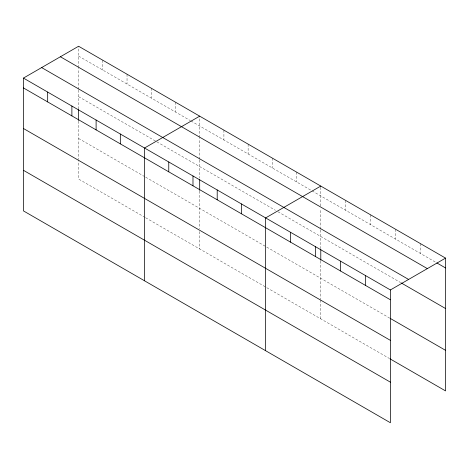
<?xml version="1.0" encoding="UTF-8"?>
<svg xmlns="http://www.w3.org/2000/svg" width="469" height="469" viewBox="0 0 469 469"><rect width="100%" height="100%" fill="white"/><g stroke="black" fill="none" stroke-linecap="round" stroke-linejoin="round"><path stroke-width="0.35" stroke-dasharray="2.35 1.76" d="M78.599 108.925L78.599 90.148M78.599 89.427L78.599 68.41M78.599 67.688L78.599 46.249M199.688 160.064L199.688 178.114M199.688 159.337L199.688 138.326M199.688 137.599L199.688 116.165M320.784 229.974L320.784 248.752M320.784 229.253L320.784 208.963M320.784 206.067L320.784 186.082M78.599 56.092L190.379 120.627M191 120.99L311.469 190.543M312.09 190.901L436.193 262.552M78.599 96.673L156.224 141.486M156.845 141.843L275.455 210.323M277.935 211.759L400.637 282.596M78.599 138.472L145.044 176.836M145.666 177.194L266.14 246.753M266.761 247.11L389.405 317.918M145.044 217.411L78.599 179.052L78.599 160.21M145.666 217.774L266.14 287.327M266.761 287.685L389.405 358.492M420.599 243.704L420.599 253.547M395.643 229.3L395.643 239.137M370.692 214.89L370.692 224.733M345.741 200.486L345.741 210.329M320.784 261.004L320.784 299.316M320.784 300.037L320.784 318.879M296.566 172.094L296.566 181.937M272.348 158.112L272.348 167.955M248.13 144.13L248.13 153.973M223.912 130.148L223.912 139.991M199.688 191.088L199.688 228.679M199.688 231.575L199.688 248.963M175.47 102.183L175.47 112.027M151.253 88.201L151.253 98.044M127.035 74.219L127.035 84.062M102.817 60.237L102.817 70.074M78.599 121.178L78.599 159.489"/><path stroke-width="0.7" d="M23.45 78.088L390.401 289.948L390.401 422.751L23.45 210.892L23.45 78.088L78.599 46.249L445.55 258.108L445.55 390.911L390.032 358.855M199.688 116.165L144.546 148.005L144.546 280.802M320.784 186.082L265.642 217.915L265.642 350.718M390.401 289.948L445.55 258.108M436.815 262.91L445.55 267.951M60.395 56.761L427.353 268.62M41.647 67.583L408.605 279.442M401.259 282.959L445.55 308.526M23.45 87.932L390.401 299.791M390.032 318.281L445.55 350.331M23.45 128.506L390.401 340.365M23.45 170.311L390.401 382.171M365.451 275.543L365.451 285.387M340.5 261.139L340.5 270.976M320.784 249.473L320.784 260.283M315.543 246.729L315.543 256.572M290.592 232.325L290.592 242.168M241.418 203.933L241.418 213.776M217.2 189.951L217.2 199.794M199.688 179.557L199.688 190.367M192.982 175.969L192.982 185.812M168.764 161.987L168.764 171.83M120.328 134.023L120.328 143.866M96.104 120.041L96.104 129.884M78.599 109.646L78.599 120.457M71.886 106.058L71.886 115.896M47.668 92.076L47.668 101.914"/></g></svg>
